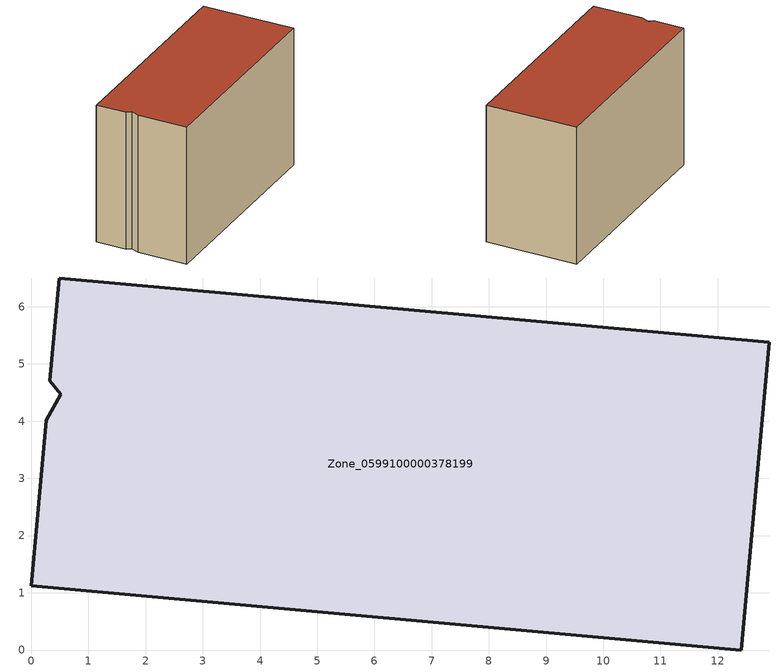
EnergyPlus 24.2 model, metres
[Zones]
Zone_0599100000378199
 floor ground (C_G): 12.9,5.38 12.41,0 0,1.12 0.26,4.02 0.52,4.47 0.32,4.71 0.49,6.5 z0
 wall outside (C_F): 0.49,6.5 0.32,4.71 0.52,4.47 0.26,4.02 0,1.12 12.41,0 12.9,5.38 0.49,6.5 z0:8.27
 roof outside (C_R): 0.32,4.71 0.52,4.47 0.26,4.02 0,1.12 12.41,0 12.9,5.38 0.49,6.5 z8.27
[BUILDING]
Pand.0599100000378199: North Axis=0; Terrain=City; Loads Convergence Tolerance Value=0.04; Temperature Convergence Tolerance Value=0.4; Solar Distribution=FullExterior; Maximum Number of Warmup Days=25; Minimum Number of Warmup Days=1
[Site:Location]
Rotterdam.The.Hague.AP_ZH_NLD Design_Conditions: Latitude=51.96; Longitude=4.45; Time Zone=1; Elevation=-4.5
[SITE:GROUNDTEMPERATURE:BUILDINGSURFACE]
18, 18, 18, 18, 18, 18, 18, 18, 18, 18, 18, 18
[MATERIAL] Thermal Absorptance=0.9; Solar Absorptance=0.7; Visible Absorptance=0.7
Name | Roughness | Thickness | Conductivity | Density | Specific Heat
G.TI.1992-2005 | MediumSmooth | 0.15 | 0.06 | 540 | 1210
F.TI.1992-2005 | Rough | 0.3 | 0.12 | 1920 | 840
R.TI.1992-2005 | MediumRough | 0.2 | 0.08 | 1500 | 1000
[CONSTRUCTION]
C_G: G.TI.1992-2005
C_F: F.TI.1992-2005
C_R: R.TI.1992-2005
[ZONE]
Zone_0599100000378199: Type=1; Multiplier=1; Ceiling Height=Autocalculate; Volume=Autocalculate; Floor Area=autocalculate; Part of Total Floor Area=Yes
[ZONEINFILTRATION:DESIGNFLOWRATE]
Infil_Zone_0599100000378199: Zone or ZoneList or Space or SpaceList=Zone_0599100000378199; Schedule=AlwaysOn; Design Flow Rate Calculation Method=Flow/Area; Flow Rate per Floor Area=0.0015; Constant Term Coefficient=1; Temperature Term Coefficient=0; Velocity Term Coefficient=0; Velocity Squared Term Coefficient=0
[HVACTEMPLATE:ZONE:IDEALLOADSAIRSYSTEM]
Zone_0599100000378199: Maximum Heating Supply Air Temperature=50; Minimum Cooling Supply Air Temperature=13; Maximum Heating Supply Air Humidity Ratio=0.0156; Minimum Cooling Supply Air Humidity Ratio=0.0077; Heating Limit=NoLimit; Cooling Limit=NoLimit; Dehumidification Control Type=ConstantSensibleHeatRatio; Cooling Sensible Heat Ratio=0.7; Dehumidification Setpoint=60; Humidification Control Type=None; Humidification Setpoint=30; Outdoor Air Method=None; Outdoor Air Flow Rate per Person=0.00944; Outdoor Air Flow Rate per Zone Floor Area=0; Outdoor Air Flow Rate per Zone=0; Demand Controlled Ventilation Type=None; Outdoor Air Economizer Type=NoEconomizer; Heat Recovery Type=None; Sensible Heat Recovery Effectiveness=0.7; Latent Heat Recovery Effectiveness=0.65
[ZONECONTROL:THERMOSTAT]
ThermostatControl_Zone_0599100000378199: Zone or ZoneList=Zone_0599100000378199; Control Type Schedule=DualSetpointControlType; Control 1=Thermostat_Zone_0599100000378199; Temperature Difference Between Cutout And Setpoint=0
[THERMOSTATSETPOINT:DUALSETPOINT]
Thermostat_Zone_0599100000378199: Heating Setpoint Temperature Schedule=HeatingSetpoint_Zone_0599100000378199; Cooling Setpoint Temperature Schedule=CoolingSetpoint_Zone_0599100000378199
[SCHEDULE:COMPACT]
HeatingSetpoint_Zone_0599100000378199: Through: 12/31, For: AllDays, Until: 24:00, 21
CoolingSetpoint_Zone_0599100000378199: Through: 12/31, For: AllDays, Until: 24:00, 24
DualSetpointControlType: Through: 12/31, For: AllDays, Until: 24:00, 4
AlwaysOn: Through: 12/31, For: AllDays, Until: 24:00, 1
